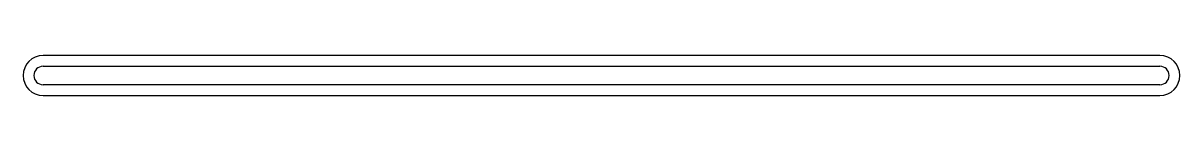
# Model space of a CAD drawing. Header units: millimetres. Extents: x -145 to 145, y -5 to 5.
import ezdxf

# ---------------------------------------------------------------- set-up
doc = ezdxf.new("R2010")
doc.units = ezdxf.units.MM

msp = doc.modelspace()

# ---------------------------------------------------------------- linework, layer by layer
for p, q in [((140, 5, 3), (-140, 5, 3)), ((-140, 2.3, 3), (140, 2.3, 3)), ((140, -2.3, 3), (-140, -2.3, 3)), ((-140, -5, 3), (140, -5, 3))]:
    msp.add_line(p, q)
for centre, radius, start, end in [((-140, 0, 3), 5, 90, 270), ((140, 0, 3), 5, 270, 90), ((-140, 0, 3), 2.3, 90, 270), ((140, 0, 3), 2.3, 270, 90)]:
    msp.add_arc(centre, radius, start, end)

doc.saveas('drawing.dxf')
